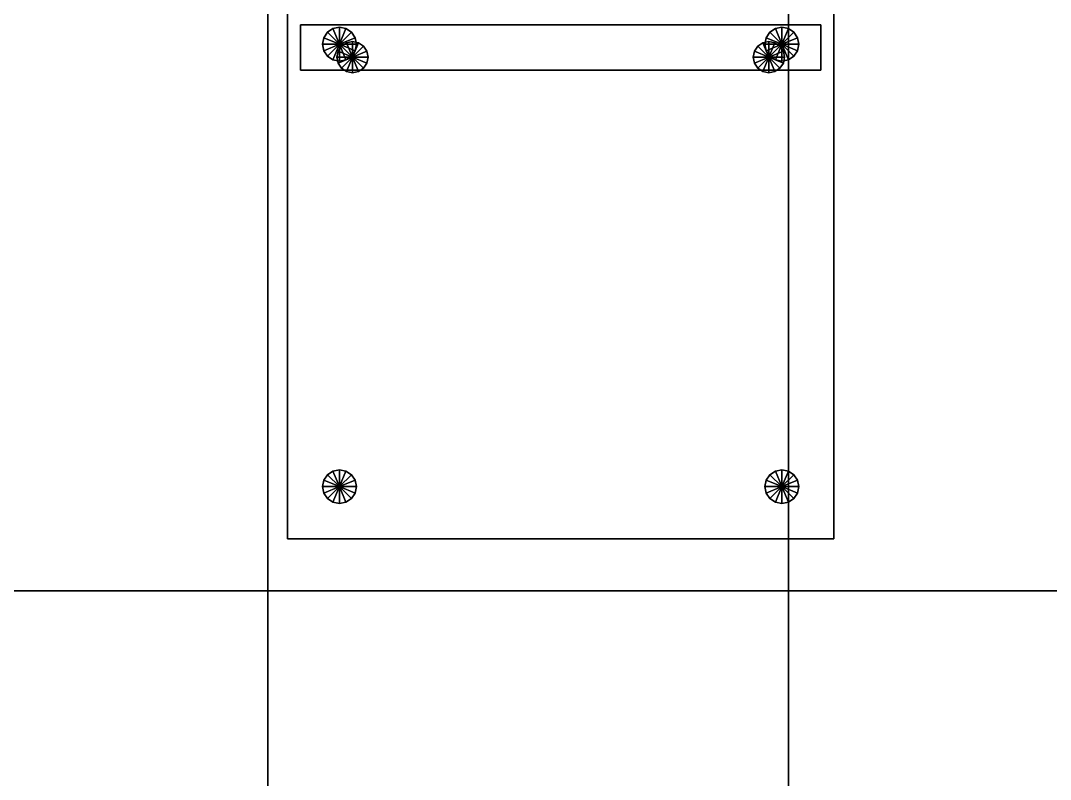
# Model space of a CAD drawing. Header units: millimetres. Extents: x -8000 to 18500, y -500 to 32500.
# Drawn here: x 4610 to 5401, y 3855 to 4438 of the extents above; entities that cross this region are included whole.
import ezdxf

# ---------------------------------------------------------------- set-up
doc = ezdxf.new("R2010")
doc.units = ezdxf.units.MM
for name, color, linetype in [('3D-COLUMNS', 7, 'Continuous'), ('3D-FINISH', 7, 'Continuous'), ('3D-FURNITURE', 7, 'Continuous'), ('3D-ROOF', 7, 'Continuous'), ('3D-SLABS', 7, 'Continuous')]:
    doc.layers.add(name, color=color, linetype=linetype)

msp = doc.modelspace()

# ---------------------------------------------------------------- linework, layer by layer
at = {"layer": '3D-COLUMNS', "color": 7}
for points in [[(4800, 0, 3600), (4800, 10000, 3600), (5200, 10000, 3600), (5200, 0, 3600)], [(4800, 0, 3600), (4800, 0, 3800), (4800, 10000, 3800), (4800, 10000, 3600)], [(4800, 0, 3800), (5200, 0, 3800), (5200, 10000, 3800), (4800, 10000, 3800)], [(5200, 0, 3600), (5200, 10000, 3600), (5200, 10000, 3800), (5200, 0, 3800)]]:
    msp.add_3dface(points, dxfattribs=at)
at = {"layer": '3D-FINISH', "color": 7}
for points in [[(200, 200, 590), (200, 9800, 590), (9800, 9800, 590), (9800, 200, 590)], [(200, 200, 600), (9800, 200, 600), (9800, 9800, 600), (200, 9800, 600)], [(200, 200, 3990), (200, 9800, 3990), (9800, 9800, 3990), (9800, 200, 3990)], [(200, 200, 4000), (9800, 200, 4000), (9800, 9800, 4000), (200, 9800, 4000)]]:
    msp.add_3dface(points, dxfattribs=at)
at = {"layer": '3D-FURNITURE', "color": 7}
for points in [[(4815, 4040, 4410), (4815, 4460, 4410), (5235, 4460, 4410), (5235, 4040, 4410)], [(4815, 4040, 4410), (4815, 4040, 4450), (4815, 4460, 4450), (4815, 4460, 4410)], [(4815, 4040, 4450), (5235, 4040, 4450), (5235, 4460, 4450), (4815, 4460, 4450)], [(5235, 4040, 4410), (5235, 4460, 4410), (5235, 4460, 4450), (5235, 4040, 4450)], [(4825, 4400, 4700), (4825, 4435, 4700), (5225, 4435, 4700), (5225, 4400, 4700)], [(4825, 4435, 4700), (4825, 4435, 4790), (5225, 4435, 4790), (5225, 4435, 4700)], [(4825, 4400, 4700), (4825, 4400, 4790), (4825, 4435, 4790), (4825, 4435, 4700)], [(4825, 4400, 4790), (5225, 4400, 4790), (5225, 4435, 4790), (4825, 4435, 4790)], [(4850.03, 4432.01, 4000), (4845.81, 4429.19, 4000), (4845.81, 4429.19, 4430), (4850.03, 4432.01, 4430)], [(4855, 4420, 4430), (4850.03, 4432.01, 4430), (4845.81, 4429.19, 4430), (4855, 4420, 4430)], [(4855, 4420, 4000), (4845.81, 4429.19, 4000), (4850.03, 4432.01, 4000), (4855, 4420, 4000)], [(4855, 4433, 4000), (4850.03, 4432.01, 4000), (4850.03, 4432.01, 4430), (4855, 4433, 4430)], [(4855, 4420, 4430), (4855, 4433, 4430), (4850.03, 4432.01, 4430), (4855, 4420, 4430)], [(4855, 4420, 4000), (4850.03, 4432.01, 4000), (4855, 4433, 4000), (4855, 4420, 4000)], [(4859.97, 4432.01, 4000), (4855, 4433, 4000), (4855, 4433, 4430), (4859.97, 4432.01, 4430)], [(4855, 4420, 4430), (4859.97, 4432.01, 4430), (4855, 4433, 4430), (4855, 4420, 4430)], [(4855, 4420, 4000), (4855, 4433, 4000), (4859.97, 4432.01, 4000), (4855, 4420, 4000)], [(4855, 4420, 4430), (4864.19, 4429.19, 4430), (4859.97, 4432.01, 4430), (4855, 4420, 4430)], [(4855, 4420, 4000), (4859.97, 4432.01, 4000), (4864.19, 4429.19, 4000), (4855, 4420, 4000)], [(4864.19, 4429.19, 4000), (4859.97, 4432.01, 4000), (4859.97, 4432.01, 4430), (4864.19, 4429.19, 4430)], [(5190.03, 4432.01, 4000), (5185.81, 4429.19, 4000), (5185.81, 4429.19, 4430), (5190.03, 4432.01, 4430)], [(5195, 4420, 4430), (5190.03, 4432.01, 4430), (5185.81, 4429.19, 4430), (5195, 4420, 4430)], [(5195, 4420, 4000), (5185.81, 4429.19, 4000), (5190.03, 4432.01, 4000), (5195, 4420, 4000)], [(5195, 4433, 4000), (5190.03, 4432.01, 4000), (5190.03, 4432.01, 4430), (5195, 4433, 4430)], [(5195, 4420, 4430), (5195, 4433, 4430), (5190.03, 4432.01, 4430), (5195, 4420, 4430)], [(5195, 4420, 4000), (5190.03, 4432.01, 4000), (5195, 4433, 4000), (5195, 4420, 4000)], [(5199.97, 4432.01, 4000), (5195, 4433, 4000), (5195, 4433, 4430), (5199.97, 4432.01, 4430)], [(5195, 4420, 4430), (5199.97, 4432.01, 4430), (5195, 4433, 4430), (5195, 4420, 4430)], [(5195, 4420, 4000), (5195, 4433, 4000), (5199.97, 4432.01, 4000), (5195, 4420, 4000)], [(5195, 4420, 4430), (5204.19, 4429.19, 4430), (5199.97, 4432.01, 4430), (5195, 4420, 4430)], [(5195, 4420, 4000), (5199.97, 4432.01, 4000), (5204.19, 4429.19, 4000), (5195, 4420, 4000)], [(5204.19, 4429.19, 4000), (5199.97, 4432.01, 4000), (5199.97, 4432.01, 4430), (5204.19, 4429.19, 4430)], [(5225, 4400, 4700), (5225, 4435, 4700), (5225, 4435, 4790), (5225, 4400, 4790)], [(4842.99, 4424.97, 4000), (4842, 4420, 4000), (4842, 4420, 4430), (4842.99, 4424.97, 4430)], [(4855, 4420, 4430), (4842.99, 4424.97, 4430), (4842, 4420, 4430), (4855, 4420, 4430)], [(4855, 4420, 4000), (4842, 4420, 4000), (4842.99, 4424.97, 4000), (4855, 4420, 4000)], [(4845.81, 4429.19, 4000), (4842.99, 4424.97, 4000), (4842.99, 4424.97, 4430), (4845.81, 4429.19, 4430)], [(4855, 4420, 4430), (4845.81, 4429.19, 4430), (4842.99, 4424.97, 4430), (4855, 4420, 4430)], [(4855, 4420, 4000), (4842.99, 4424.97, 4000), (4845.81, 4429.19, 4000), (4855, 4420, 4000)], [(4855, 4420, 4430), (4867.01, 4424.97, 4430), (4864.19, 4429.19, 4430), (4855, 4420, 4430)], [(4855, 4420, 4000), (4864.19, 4429.19, 4000), (4867.01, 4424.97, 4000), (4855, 4420, 4000)], [(4855, 4420, 4430), (4868, 4420, 4430), (4867.01, 4424.97, 4430), (4855, 4420, 4430)], [(4855, 4420, 4000), (4867.01, 4424.97, 4000), (4868, 4420, 4000), (4855, 4420, 4000)], [(4867.01, 4424.97, 4000), (4864.19, 4429.19, 4000), (4864.19, 4429.19, 4430), (4867.01, 4424.97, 4430)], [(4868, 4420, 4000), (4867.01, 4424.97, 4000), (4867.01, 4424.97, 4430), (4868, 4420, 4430)], [(5182.99, 4424.97, 4000), (5182, 4420, 4000), (5182, 4420, 4430), (5182.99, 4424.97, 4430)], [(5195, 4420, 4430), (5182.99, 4424.97, 4430), (5182, 4420, 4430), (5195, 4420, 4430)], [(5195, 4420, 4000), (5182, 4420, 4000), (5182.99, 4424.97, 4000), (5195, 4420, 4000)], [(5185.81, 4429.19, 4000), (5182.99, 4424.97, 4000), (5182.99, 4424.97, 4430), (5185.81, 4429.19, 4430)], [(5195, 4420, 4430), (5185.81, 4429.19, 4430), (5182.99, 4424.97, 4430), (5195, 4420, 4430)], [(5195, 4420, 4000), (5182.99, 4424.97, 4000), (5185.81, 4429.19, 4000), (5195, 4420, 4000)], [(5195, 4420, 4430), (5207.01, 4424.97, 4430), (5204.19, 4429.19, 4430), (5195, 4420, 4430)], [(5195, 4420, 4000), (5204.19, 4429.19, 4000), (5207.01, 4424.97, 4000), (5195, 4420, 4000)], [(5195, 4420, 4430), (5208, 4420, 4430), (5207.01, 4424.97, 4430), (5195, 4420, 4430)], [(5195, 4420, 4000), (5207.01, 4424.97, 4000), (5208, 4420, 4000), (5195, 4420, 4000)], [(5207.01, 4424.97, 4000), (5204.19, 4429.19, 4000), (5204.19, 4429.19, 4430), (5207.01, 4424.97, 4430)], [(5208, 4420, 4000), (5207.01, 4424.97, 4000), (5207.01, 4424.97, 4430), (5208, 4420, 4430)], [(4842, 4420, 4000), (4842.99, 4415.03, 4000), (4842.99, 4415.03, 4430), (4842, 4420, 4430)], [(4855, 4420, 4430), (4842, 4420, 4430), (4842.99, 4415.03, 4430), (4855, 4420, 4430)], [(4855, 4420, 4000), (4842.99, 4415.03, 4000), (4842, 4420, 4000), (4855, 4420, 4000)], [(4855, 4420, 4430), (4842.99, 4415.03, 4430), (4845.81, 4410.81, 4430), (4855, 4420, 4430)], [(4855, 4420, 4000), (4845.81, 4410.81, 4000), (4842.99, 4415.03, 4000), (4855, 4420, 4000)], [(4855, 4420, 4430), (4845.81, 4410.81, 4430), (4850.03, 4407.99, 4430), (4855, 4420, 4430)], [(4855, 4420, 4000), (4850.03, 4407.99, 4000), (4845.81, 4410.81, 4000), (4855, 4420, 4000)], [(4855, 4420, 4430), (4850.03, 4407.99, 4430), (4855, 4407, 4430), (4855, 4420, 4430)], [(4855, 4420, 4000), (4855, 4407, 4000), (4850.03, 4407.99, 4000), (4855, 4420, 4000)], [(4856.51, 4418.49, 4430), (4853.91, 4414.59, 4430), (4853.91, 4414.59, 4780), (4856.51, 4418.49, 4780)], [(4865, 4410, 4780), (4856.51, 4418.49, 4780), (4853.91, 4414.59, 4780), (4865, 4410, 4780)], [(4865, 4410, 4430), (4853.91, 4414.59, 4430), (4856.51, 4418.49, 4430), (4865, 4410, 4430)], [(4855, 4420, 4430), (4855, 4407, 4430), (4859.97, 4407.99, 4430), (4855, 4420, 4430)], [(4855, 4420, 4000), (4859.97, 4407.99, 4000), (4855, 4407, 4000), (4855, 4420, 4000)], [(4855, 4420, 4430), (4859.97, 4407.99, 4430), (4864.19, 4410.81, 4430), (4855, 4420, 4430)], [(4855, 4420, 4000), (4864.19, 4410.81, 4000), (4859.97, 4407.99, 4000), (4855, 4420, 4000)], [(4855, 4420, 4430), (4864.19, 4410.81, 4430), (4867.01, 4415.03, 4430), (4855, 4420, 4430)], [(4855, 4420, 4000), (4867.01, 4415.03, 4000), (4864.19, 4410.81, 4000), (4855, 4420, 4000)], [(4855, 4420, 4430), (4867.01, 4415.03, 4430), (4868, 4420, 4430), (4855, 4420, 4430)], [(4855, 4420, 4000), (4868, 4420, 4000), (4867.01, 4415.03, 4000), (4855, 4420, 4000)], [(4860.41, 4421.09, 4430), (4856.51, 4418.49, 4430), (4856.51, 4418.49, 4780), (4860.41, 4421.09, 4780)], [(4865, 4410, 4780), (4860.41, 4421.09, 4780), (4856.51, 4418.49, 4780), (4865, 4410, 4780)], [(4865, 4410, 4430), (4856.51, 4418.49, 4430), (4860.41, 4421.09, 4430), (4865, 4410, 4430)], [(4865, 4422, 4430), (4860.41, 4421.09, 4430), (4860.41, 4421.09, 4780), (4865, 4422, 4780)], [(4865, 4410, 4780), (4865, 4422, 4780), (4860.41, 4421.09, 4780), (4865, 4410, 4780)], [(4865, 4410, 4430), (4860.41, 4421.09, 4430), (4865, 4422, 4430), (4865, 4410, 4430)], [(4869.59, 4421.09, 4430), (4865, 4422, 4430), (4865, 4422, 4780), (4869.59, 4421.09, 4780)], [(4865, 4410, 4780), (4869.59, 4421.09, 4780), (4865, 4422, 4780), (4865, 4410, 4780)], [(4865, 4410, 4430), (4865, 4422, 4430), (4869.59, 4421.09, 4430), (4865, 4410, 4430)], [(4865, 4410, 4780), (4873.49, 4418.49, 4780), (4869.59, 4421.09, 4780), (4865, 4410, 4780)], [(4865, 4410, 4430), (4869.59, 4421.09, 4430), (4873.49, 4418.49, 4430), (4865, 4410, 4430)], [(4865, 4410, 4780), (4876.09, 4414.59, 4780), (4873.49, 4418.49, 4780), (4865, 4410, 4780)], [(4865, 4410, 4430), (4873.49, 4418.49, 4430), (4876.09, 4414.59, 4430), (4865, 4410, 4430)], [(4867.01, 4415.03, 4000), (4868, 4420, 4000), (4868, 4420, 4430), (4867.01, 4415.03, 4430)], [(4873.49, 4418.49, 4430), (4869.59, 4421.09, 4430), (4869.59, 4421.09, 4780), (4873.49, 4418.49, 4780)], [(4876.09, 4414.59, 4430), (4873.49, 4418.49, 4430), (4873.49, 4418.49, 4780), (4876.09, 4414.59, 4780)], [(5176.51, 4418.49, 4430), (5173.91, 4414.59, 4430), (5173.91, 4414.59, 4780), (5176.51, 4418.49, 4780)], [(5185, 4410, 4780), (5176.51, 4418.49, 4780), (5173.91, 4414.59, 4780), (5185, 4410, 4780)], [(5185, 4410, 4430), (5173.91, 4414.59, 4430), (5176.51, 4418.49, 4430), (5185, 4410, 4430)], [(5180.41, 4421.09, 4430), (5176.51, 4418.49, 4430), (5176.51, 4418.49, 4780), (5180.41, 4421.09, 4780)], [(5185, 4410, 4780), (5180.41, 4421.09, 4780), (5176.51, 4418.49, 4780), (5185, 4410, 4780)], [(5185, 4410, 4430), (5176.51, 4418.49, 4430), (5180.41, 4421.09, 4430), (5185, 4410, 4430)], [(5185, 4422, 4430), (5180.41, 4421.09, 4430), (5180.41, 4421.09, 4780), (5185, 4422, 4780)], [(5185, 4410, 4780), (5185, 4422, 4780), (5180.41, 4421.09, 4780), (5185, 4410, 4780)], [(5185, 4410, 4430), (5180.41, 4421.09, 4430), (5185, 4422, 4430), (5185, 4410, 4430)], [(5182, 4420, 4000), (5182.99, 4415.03, 4000), (5182.99, 4415.03, 4430), (5182, 4420, 4430)], [(5195, 4420, 4430), (5182, 4420, 4430), (5182.99, 4415.03, 4430), (5195, 4420, 4430)], [(5195, 4420, 4000), (5182.99, 4415.03, 4000), (5182, 4420, 4000), (5195, 4420, 4000)], [(5195, 4420, 4430), (5182.99, 4415.03, 4430), (5185.81, 4410.81, 4430), (5195, 4420, 4430)], [(5195, 4420, 4000), (5185.81, 4410.81, 4000), (5182.99, 4415.03, 4000), (5195, 4420, 4000)], [(5189.59, 4421.09, 4430), (5185, 4422, 4430), (5185, 4422, 4780), (5189.59, 4421.09, 4780)], [(5185, 4410, 4780), (5189.59, 4421.09, 4780), (5185, 4422, 4780), (5185, 4410, 4780)], [(5185, 4410, 4430), (5185, 4422, 4430), (5189.59, 4421.09, 4430), (5185, 4410, 4430)], [(5185, 4410, 4780), (5193.49, 4418.49, 4780), (5189.59, 4421.09, 4780), (5185, 4410, 4780)], [(5185, 4410, 4430), (5189.59, 4421.09, 4430), (5193.49, 4418.49, 4430), (5185, 4410, 4430)], [(5185, 4410, 4780), (5196.09, 4414.59, 4780), (5193.49, 4418.49, 4780), (5185, 4410, 4780)], [(5185, 4410, 4430), (5193.49, 4418.49, 4430), (5196.09, 4414.59, 4430), (5185, 4410, 4430)], [(5195, 4420, 4430), (5185.81, 4410.81, 4430), (5190.03, 4407.99, 4430), (5195, 4420, 4430)], [(5195, 4420, 4000), (5190.03, 4407.99, 4000), (5185.81, 4410.81, 4000), (5195, 4420, 4000)], [(5193.49, 4418.49, 4430), (5189.59, 4421.09, 4430), (5189.59, 4421.09, 4780), (5193.49, 4418.49, 4780)], [(5195, 4420, 4430), (5190.03, 4407.99, 4430), (5195, 4407, 4430), (5195, 4420, 4430)], [(5195, 4420, 4000), (5195, 4407, 4000), (5190.03, 4407.99, 4000), (5195, 4420, 4000)], [(5196.09, 4414.59, 4430), (5193.49, 4418.49, 4430), (5193.49, 4418.49, 4780), (5196.09, 4414.59, 4780)], [(5195, 4420, 4430), (5195, 4407, 4430), (5199.97, 4407.99, 4430), (5195, 4420, 4430)], [(5195, 4420, 4000), (5199.97, 4407.99, 4000), (5195, 4407, 4000), (5195, 4420, 4000)], [(5195, 4420, 4430), (5199.97, 4407.99, 4430), (5204.19, 4410.81, 4430), (5195, 4420, 4430)], [(5195, 4420, 4000), (5204.19, 4410.81, 4000), (5199.97, 4407.99, 4000), (5195, 4420, 4000)], [(5195, 4420, 4430), (5204.19, 4410.81, 4430), (5207.01, 4415.03, 4430), (5195, 4420, 4430)], [(5195, 4420, 4000), (5207.01, 4415.03, 4000), (5204.19, 4410.81, 4000), (5195, 4420, 4000)], [(5195, 4420, 4430), (5207.01, 4415.03, 4430), (5208, 4420, 4430), (5195, 4420, 4430)], [(5195, 4420, 4000), (5208, 4420, 4000), (5207.01, 4415.03, 4000), (5195, 4420, 4000)], [(5207.01, 4415.03, 4000), (5208, 4420, 4000), (5208, 4420, 4430), (5207.01, 4415.03, 4430)], [(4842.99, 4415.03, 4000), (4845.81, 4410.81, 4000), (4845.81, 4410.81, 4430), (4842.99, 4415.03, 4430)], [(4845.81, 4410.81, 4000), (4850.03, 4407.99, 4000), (4850.03, 4407.99, 4430), (4845.81, 4410.81, 4430)], [(4850.03, 4407.99, 4000), (4855, 4407, 4000), (4855, 4407, 4430), (4850.03, 4407.99, 4430)], [(4853.91, 4414.59, 4430), (4853, 4410, 4430), (4853, 4410, 4780), (4853.91, 4414.59, 4780)], [(4865, 4410, 4780), (4853.91, 4414.59, 4780), (4853, 4410, 4780), (4865, 4410, 4780)], [(4865, 4410, 4430), (4853, 4410, 4430), (4853.91, 4414.59, 4430), (4865, 4410, 4430)], [(4853, 4410, 4430), (4853.91, 4405.41, 4430), (4853.91, 4405.41, 4780), (4853, 4410, 4780)], [(4865, 4410, 4780), (4853, 4410, 4780), (4853.91, 4405.41, 4780), (4865, 4410, 4780)], [(4865, 4410, 4430), (4853.91, 4405.41, 4430), (4853, 4410, 4430), (4865, 4410, 4430)], [(4865, 4410, 4780), (4853.91, 4405.41, 4780), (4856.51, 4401.51, 4780), (4865, 4410, 4780)], [(4865, 4410, 4430), (4856.51, 4401.51, 4430), (4853.91, 4405.41, 4430), (4865, 4410, 4430)], [(4855, 4407, 4000), (4859.97, 4407.99, 4000), (4859.97, 4407.99, 4430), (4855, 4407, 4430)], [(4865, 4410, 4780), (4856.51, 4401.51, 4780), (4860.41, 4398.91, 4780), (4865, 4410, 4780)], [(4865, 4410, 4430), (4860.41, 4398.91, 4430), (4856.51, 4401.51, 4430), (4865, 4410, 4430)], [(4859.97, 4407.99, 4000), (4864.19, 4410.81, 4000), (4864.19, 4410.81, 4430), (4859.97, 4407.99, 4430)], [(4865, 4410, 4780), (4860.41, 4398.91, 4780), (4865, 4398, 4780), (4865, 4410, 4780)], [(4865, 4410, 4430), (4865, 4398, 4430), (4860.41, 4398.91, 4430), (4865, 4410, 4430)], [(4864.19, 4410.81, 4000), (4867.01, 4415.03, 4000), (4867.01, 4415.03, 4430), (4864.19, 4410.81, 4430)], [(4865, 4410, 4780), (4877, 4410, 4780), (4876.09, 4414.59, 4780), (4865, 4410, 4780)], [(4865, 4410, 4430), (4876.09, 4414.59, 4430), (4877, 4410, 4430), (4865, 4410, 4430)], [(4865, 4410, 4780), (4865, 4398, 4780), (4869.59, 4398.91, 4780), (4865, 4410, 4780)], [(4865, 4410, 4430), (4869.59, 4398.91, 4430), (4865, 4398, 4430), (4865, 4410, 4430)], [(4865, 4410, 4780), (4869.59, 4398.91, 4780), (4873.49, 4401.51, 4780), (4865, 4410, 4780)], [(4865, 4410, 4430), (4873.49, 4401.51, 4430), (4869.59, 4398.91, 4430), (4865, 4410, 4430)], [(4865, 4410, 4780), (4873.49, 4401.51, 4780), (4876.09, 4405.41, 4780), (4865, 4410, 4780)], [(4865, 4410, 4430), (4876.09, 4405.41, 4430), (4873.49, 4401.51, 4430), (4865, 4410, 4430)], [(4865, 4410, 4780), (4876.09, 4405.41, 4780), (4877, 4410, 4780), (4865, 4410, 4780)], [(4865, 4410, 4430), (4877, 4410, 4430), (4876.09, 4405.41, 4430), (4865, 4410, 4430)], [(4877, 4410, 4430), (4876.09, 4414.59, 4430), (4876.09, 4414.59, 4780), (4877, 4410, 4780)], [(4876.09, 4405.41, 4430), (4877, 4410, 4430), (4877, 4410, 4780), (4876.09, 4405.41, 4780)], [(5173.91, 4414.59, 4430), (5173, 4410, 4430), (5173, 4410, 4780), (5173.91, 4414.59, 4780)], [(5185, 4410, 4780), (5173.91, 4414.59, 4780), (5173, 4410, 4780), (5185, 4410, 4780)], [(5185, 4410, 4430), (5173, 4410, 4430), (5173.91, 4414.59, 4430), (5185, 4410, 4430)], [(5173, 4410, 4430), (5173.91, 4405.41, 4430), (5173.91, 4405.41, 4780), (5173, 4410, 4780)], [(5185, 4410, 4780), (5173, 4410, 4780), (5173.91, 4405.41, 4780), (5185, 4410, 4780)], [(5185, 4410, 4430), (5173.91, 4405.41, 4430), (5173, 4410, 4430), (5185, 4410, 4430)], [(5185, 4410, 4780), (5173.91, 4405.41, 4780), (5176.51, 4401.51, 4780), (5185, 4410, 4780)], [(5185, 4410, 4430), (5176.51, 4401.51, 4430), (5173.91, 4405.41, 4430), (5185, 4410, 4430)], [(5185, 4410, 4780), (5176.51, 4401.51, 4780), (5180.41, 4398.91, 4780), (5185, 4410, 4780)], [(5185, 4410, 4430), (5180.41, 4398.91, 4430), (5176.51, 4401.51, 4430), (5185, 4410, 4430)], [(5185, 4410, 4780), (5180.41, 4398.91, 4780), (5185, 4398, 4780), (5185, 4410, 4780)], [(5185, 4410, 4430), (5185, 4398, 4430), (5180.41, 4398.91, 4430), (5185, 4410, 4430)], [(5182.99, 4415.03, 4000), (5185.81, 4410.81, 4000), (5185.81, 4410.81, 4430), (5182.99, 4415.03, 4430)], [(5185, 4410, 4780), (5197, 4410, 4780), (5196.09, 4414.59, 4780), (5185, 4410, 4780)], [(5185, 4410, 4430), (5196.09, 4414.59, 4430), (5197, 4410, 4430), (5185, 4410, 4430)], [(5185, 4410, 4780), (5185, 4398, 4780), (5189.59, 4398.91, 4780), (5185, 4410, 4780)], [(5185, 4410, 4430), (5189.59, 4398.91, 4430), (5185, 4398, 4430), (5185, 4410, 4430)], [(5185, 4410, 4780), (5189.59, 4398.91, 4780), (5193.49, 4401.51, 4780), (5185, 4410, 4780)], [(5185, 4410, 4430), (5193.49, 4401.51, 4430), (5189.59, 4398.91, 4430), (5185, 4410, 4430)], [(5185, 4410, 4780), (5193.49, 4401.51, 4780), (5196.09, 4405.41, 4780), (5185, 4410, 4780)], [(5185, 4410, 4430), (5196.09, 4405.41, 4430), (5193.49, 4401.51, 4430), (5185, 4410, 4430)], [(5185, 4410, 4780), (5196.09, 4405.41, 4780), (5197, 4410, 4780), (5185, 4410, 4780)], [(5185, 4410, 4430), (5197, 4410, 4430), (5196.09, 4405.41, 4430), (5185, 4410, 4430)], [(5185.81, 4410.81, 4000), (5190.03, 4407.99, 4000), (5190.03, 4407.99, 4430), (5185.81, 4410.81, 4430)], [(5190.03, 4407.99, 4000), (5195, 4407, 4000), (5195, 4407, 4430), (5190.03, 4407.99, 4430)], [(5195, 4407, 4000), (5199.97, 4407.99, 4000), (5199.97, 4407.99, 4430), (5195, 4407, 4430)], [(5197, 4410, 4430), (5196.09, 4414.59, 4430), (5196.09, 4414.59, 4780), (5197, 4410, 4780)], [(5196.09, 4405.41, 4430), (5197, 4410, 4430), (5197, 4410, 4780), (5196.09, 4405.41, 4780)], [(5199.97, 4407.99, 4000), (5204.19, 4410.81, 4000), (5204.19, 4410.81, 4430), (5199.97, 4407.99, 4430)], [(5204.19, 4410.81, 4000), (5207.01, 4415.03, 4000), (5207.01, 4415.03, 4430), (5204.19, 4410.81, 4430)], [(4825, 4400, 4700), (5225, 4400, 4700), (5225, 4400, 4790), (4825, 4400, 4790)], [(4853.91, 4405.41, 4430), (4856.51, 4401.51, 4430), (4856.51, 4401.51, 4780), (4853.91, 4405.41, 4780)], [(4856.51, 4401.51, 4430), (4860.41, 4398.91, 4430), (4860.41, 4398.91, 4780), (4856.51, 4401.51, 4780)], [(4869.59, 4398.91, 4430), (4873.49, 4401.51, 4430), (4873.49, 4401.51, 4780), (4869.59, 4398.91, 4780)], [(4873.49, 4401.51, 4430), (4876.09, 4405.41, 4430), (4876.09, 4405.41, 4780), (4873.49, 4401.51, 4780)], [(5173.91, 4405.41, 4430), (5176.51, 4401.51, 4430), (5176.51, 4401.51, 4780), (5173.91, 4405.41, 4780)], [(5176.51, 4401.51, 4430), (5180.41, 4398.91, 4430), (5180.41, 4398.91, 4780), (5176.51, 4401.51, 4780)], [(5189.59, 4398.91, 4430), (5193.49, 4401.51, 4430), (5193.49, 4401.51, 4780), (5189.59, 4398.91, 4780)], [(5193.49, 4401.51, 4430), (5196.09, 4405.41, 4430), (5196.09, 4405.41, 4780), (5193.49, 4401.51, 4780)], [(4860.41, 4398.91, 4430), (4865, 4398, 4430), (4865, 4398, 4780), (4860.41, 4398.91, 4780)], [(4865, 4398, 4430), (4869.59, 4398.91, 4430), (4869.59, 4398.91, 4780), (4865, 4398, 4780)], [(5180.41, 4398.91, 4430), (5185, 4398, 4430), (5185, 4398, 4780), (5180.41, 4398.91, 4780)], [(5185, 4398, 4430), (5189.59, 4398.91, 4430), (5189.59, 4398.91, 4780), (5185, 4398, 4780)], [(4850.03, 4092.01, 4000), (4845.81, 4089.19, 4000), (4845.81, 4089.19, 4430), (4850.03, 4092.01, 4430)], [(4855, 4080, 4430), (4850.03, 4092.01, 4430), (4845.81, 4089.19, 4430), (4855, 4080, 4430)], [(4855, 4080, 4000), (4845.81, 4089.19, 4000), (4850.03, 4092.01, 4000), (4855, 4080, 4000)], [(4855, 4093, 4000), (4850.03, 4092.01, 4000), (4850.03, 4092.01, 4430), (4855, 4093, 4430)], [(4855, 4080, 4430), (4855, 4093, 4430), (4850.03, 4092.01, 4430), (4855, 4080, 4430)], [(4855, 4080, 4000), (4850.03, 4092.01, 4000), (4855, 4093, 4000), (4855, 4080, 4000)], [(4859.97, 4092.01, 4000), (4855, 4093, 4000), (4855, 4093, 4430), (4859.97, 4092.01, 4430)], [(4855, 4080, 4430), (4859.97, 4092.01, 4430), (4855, 4093, 4430), (4855, 4080, 4430)], [(4855, 4080, 4000), (4855, 4093, 4000), (4859.97, 4092.01, 4000), (4855, 4080, 4000)], [(4855, 4080, 4430), (4864.19, 4089.19, 4430), (4859.97, 4092.01, 4430), (4855, 4080, 4430)], [(4855, 4080, 4000), (4859.97, 4092.01, 4000), (4864.19, 4089.19, 4000), (4855, 4080, 4000)], [(4864.19, 4089.19, 4000), (4859.97, 4092.01, 4000), (4859.97, 4092.01, 4430), (4864.19, 4089.19, 4430)], [(5190.03, 4092.01, 4000), (5185.81, 4089.19, 4000), (5185.81, 4089.19, 4430), (5190.03, 4092.01, 4430)], [(5195, 4080, 4430), (5190.03, 4092.01, 4430), (5185.81, 4089.19, 4430), (5195, 4080, 4430)], [(5195, 4080, 4000), (5185.81, 4089.19, 4000), (5190.03, 4092.01, 4000), (5195, 4080, 4000)], [(5195, 4093, 4000), (5190.03, 4092.01, 4000), (5190.03, 4092.01, 4430), (5195, 4093, 4430)], [(5195, 4080, 4430), (5195, 4093, 4430), (5190.03, 4092.01, 4430), (5195, 4080, 4430)], [(5195, 4080, 4000), (5190.03, 4092.01, 4000), (5195, 4093, 4000), (5195, 4080, 4000)], [(5199.97, 4092.01, 4000), (5195, 4093, 4000), (5195, 4093, 4430), (5199.97, 4092.01, 4430)], [(5195, 4080, 4430), (5199.97, 4092.01, 4430), (5195, 4093, 4430), (5195, 4080, 4430)], [(5195, 4080, 4000), (5195, 4093, 4000), (5199.97, 4092.01, 4000), (5195, 4080, 4000)], [(5195, 4080, 4430), (5204.19, 4089.19, 4430), (5199.97, 4092.01, 4430), (5195, 4080, 4430)], [(5195, 4080, 4000), (5199.97, 4092.01, 4000), (5204.19, 4089.19, 4000), (5195, 4080, 4000)], [(5204.19, 4089.19, 4000), (5199.97, 4092.01, 4000), (5199.97, 4092.01, 4430), (5204.19, 4089.19, 4430)], [(4842.99, 4084.97, 4000), (4842, 4080, 4000), (4842, 4080, 4430), (4842.99, 4084.97, 4430)], [(4855, 4080, 4430), (4842.99, 4084.97, 4430), (4842, 4080, 4430), (4855, 4080, 4430)], [(4855, 4080, 4000), (4842, 4080, 4000), (4842.99, 4084.97, 4000), (4855, 4080, 4000)], [(4845.81, 4089.19, 4000), (4842.99, 4084.97, 4000), (4842.99, 4084.97, 4430), (4845.81, 4089.19, 4430)], [(4855, 4080, 4430), (4845.81, 4089.19, 4430), (4842.99, 4084.97, 4430), (4855, 4080, 4430)], [(4855, 4080, 4000), (4842.99, 4084.97, 4000), (4845.81, 4089.19, 4000), (4855, 4080, 4000)], [(4855, 4080, 4430), (4867.01, 4084.97, 4430), (4864.19, 4089.19, 4430), (4855, 4080, 4430)], [(4855, 4080, 4000), (4864.19, 4089.19, 4000), (4867.01, 4084.97, 4000), (4855, 4080, 4000)], [(4855, 4080, 4430), (4868, 4080, 4430), (4867.01, 4084.97, 4430), (4855, 4080, 4430)], [(4855, 4080, 4000), (4867.01, 4084.97, 4000), (4868, 4080, 4000), (4855, 4080, 4000)], [(4867.01, 4084.97, 4000), (4864.19, 4089.19, 4000), (4864.19, 4089.19, 4430), (4867.01, 4084.97, 4430)], [(4868, 4080, 4000), (4867.01, 4084.97, 4000), (4867.01, 4084.97, 4430), (4868, 4080, 4430)], [(5182.99, 4084.97, 4000), (5182, 4080, 4000), (5182, 4080, 4430), (5182.99, 4084.97, 4430)], [(5195, 4080, 4430), (5182.99, 4084.97, 4430), (5182, 4080, 4430), (5195, 4080, 4430)], [(5195, 4080, 4000), (5182, 4080, 4000), (5182.99, 4084.97, 4000), (5195, 4080, 4000)], [(5185.81, 4089.19, 4000), (5182.99, 4084.97, 4000), (5182.99, 4084.97, 4430), (5185.81, 4089.19, 4430)], [(5195, 4080, 4430), (5185.81, 4089.19, 4430), (5182.99, 4084.97, 4430), (5195, 4080, 4430)], [(5195, 4080, 4000), (5182.99, 4084.97, 4000), (5185.81, 4089.19, 4000), (5195, 4080, 4000)], [(5195, 4080, 4430), (5207.01, 4084.97, 4430), (5204.19, 4089.19, 4430), (5195, 4080, 4430)], [(5195, 4080, 4000), (5204.19, 4089.19, 4000), (5207.01, 4084.97, 4000), (5195, 4080, 4000)], [(5195, 4080, 4430), (5208, 4080, 4430), (5207.01, 4084.97, 4430), (5195, 4080, 4430)], [(5195, 4080, 4000), (5207.01, 4084.97, 4000), (5208, 4080, 4000), (5195, 4080, 4000)], [(5207.01, 4084.97, 4000), (5204.19, 4089.19, 4000), (5204.19, 4089.19, 4430), (5207.01, 4084.97, 4430)], [(5208, 4080, 4000), (5207.01, 4084.97, 4000), (5207.01, 4084.97, 4430), (5208, 4080, 4430)], [(4842, 4080, 4000), (4842.99, 4075.03, 4000), (4842.99, 4075.03, 4430), (4842, 4080, 4430)], [(4855, 4080, 4430), (4842, 4080, 4430), (4842.99, 4075.03, 4430), (4855, 4080, 4430)], [(4855, 4080, 4000), (4842.99, 4075.03, 4000), (4842, 4080, 4000), (4855, 4080, 4000)], [(4855, 4080, 4430), (4842.99, 4075.03, 4430), (4845.81, 4070.81, 4430), (4855, 4080, 4430)], [(4855, 4080, 4000), (4845.81, 4070.81, 4000), (4842.99, 4075.03, 4000), (4855, 4080, 4000)], [(4855, 4080, 4430), (4845.81, 4070.81, 4430), (4850.03, 4067.99, 4430), (4855, 4080, 4430)], [(4855, 4080, 4000), (4850.03, 4067.99, 4000), (4845.81, 4070.81, 4000), (4855, 4080, 4000)], [(4855, 4080, 4430), (4850.03, 4067.99, 4430), (4855, 4067, 4430), (4855, 4080, 4430)], [(4855, 4080, 4000), (4855, 4067, 4000), (4850.03, 4067.99, 4000), (4855, 4080, 4000)], [(4855, 4080, 4430), (4855, 4067, 4430), (4859.97, 4067.99, 4430), (4855, 4080, 4430)], [(4855, 4080, 4000), (4859.97, 4067.99, 4000), (4855, 4067, 4000), (4855, 4080, 4000)], [(4855, 4080, 4430), (4859.97, 4067.99, 4430), (4864.19, 4070.81, 4430), (4855, 4080, 4430)], [(4855, 4080, 4000), (4864.19, 4070.81, 4000), (4859.97, 4067.99, 4000), (4855, 4080, 4000)], [(4855, 4080, 4430), (4864.19, 4070.81, 4430), (4867.01, 4075.03, 4430), (4855, 4080, 4430)], [(4855, 4080, 4000), (4867.01, 4075.03, 4000), (4864.19, 4070.81, 4000), (4855, 4080, 4000)], [(4855, 4080, 4430), (4867.01, 4075.03, 4430), (4868, 4080, 4430), (4855, 4080, 4430)], [(4855, 4080, 4000), (4868, 4080, 4000), (4867.01, 4075.03, 4000), (4855, 4080, 4000)], [(4867.01, 4075.03, 4000), (4868, 4080, 4000), (4868, 4080, 4430), (4867.01, 4075.03, 4430)], [(5182, 4080, 4000), (5182.99, 4075.03, 4000), (5182.99, 4075.03, 4430), (5182, 4080, 4430)], [(5195, 4080, 4430), (5182, 4080, 4430), (5182.99, 4075.03, 4430), (5195, 4080, 4430)], [(5195, 4080, 4000), (5182.99, 4075.03, 4000), (5182, 4080, 4000), (5195, 4080, 4000)], [(5195, 4080, 4430), (5182.99, 4075.03, 4430), (5185.81, 4070.81, 4430), (5195, 4080, 4430)], [(5195, 4080, 4000), (5185.81, 4070.81, 4000), (5182.99, 4075.03, 4000), (5195, 4080, 4000)], [(5195, 4080, 4430), (5185.81, 4070.81, 4430), (5190.03, 4067.99, 4430), (5195, 4080, 4430)], [(5195, 4080, 4000), (5190.03, 4067.99, 4000), (5185.81, 4070.81, 4000), (5195, 4080, 4000)], [(5195, 4080, 4430), (5190.03, 4067.99, 4430), (5195, 4067, 4430), (5195, 4080, 4430)], [(5195, 4080, 4000), (5195, 4067, 4000), (5190.03, 4067.99, 4000), (5195, 4080, 4000)], [(5195, 4080, 4430), (5195, 4067, 4430), (5199.97, 4067.99, 4430), (5195, 4080, 4430)], [(5195, 4080, 4000), (5199.97, 4067.99, 4000), (5195, 4067, 4000), (5195, 4080, 4000)], [(5195, 4080, 4430), (5199.97, 4067.99, 4430), (5204.19, 4070.81, 4430), (5195, 4080, 4430)], [(5195, 4080, 4000), (5204.19, 4070.81, 4000), (5199.97, 4067.99, 4000), (5195, 4080, 4000)], [(5195, 4080, 4430), (5204.19, 4070.81, 4430), (5207.01, 4075.03, 4430), (5195, 4080, 4430)], [(5195, 4080, 4000), (5207.01, 4075.03, 4000), (5204.19, 4070.81, 4000), (5195, 4080, 4000)], [(5195, 4080, 4430), (5207.01, 4075.03, 4430), (5208, 4080, 4430), (5195, 4080, 4430)], [(5195, 4080, 4000), (5208, 4080, 4000), (5207.01, 4075.03, 4000), (5195, 4080, 4000)], [(5207.01, 4075.03, 4000), (5208, 4080, 4000), (5208, 4080, 4430), (5207.01, 4075.03, 4430)], [(4842.99, 4075.03, 4000), (4845.81, 4070.81, 4000), (4845.81, 4070.81, 4430), (4842.99, 4075.03, 4430)], [(4845.81, 4070.81, 4000), (4850.03, 4067.99, 4000), (4850.03, 4067.99, 4430), (4845.81, 4070.81, 4430)], [(4850.03, 4067.99, 4000), (4855, 4067, 4000), (4855, 4067, 4430), (4850.03, 4067.99, 4430)], [(4855, 4067, 4000), (4859.97, 4067.99, 4000), (4859.97, 4067.99, 4430), (4855, 4067, 4430)], [(4859.97, 4067.99, 4000), (4864.19, 4070.81, 4000), (4864.19, 4070.81, 4430), (4859.97, 4067.99, 4430)], [(4864.19, 4070.81, 4000), (4867.01, 4075.03, 4000), (4867.01, 4075.03, 4430), (4864.19, 4070.81, 4430)], [(5182.99, 4075.03, 4000), (5185.81, 4070.81, 4000), (5185.81, 4070.81, 4430), (5182.99, 4075.03, 4430)], [(5185.81, 4070.81, 4000), (5190.03, 4067.99, 4000), (5190.03, 4067.99, 4430), (5185.81, 4070.81, 4430)], [(5190.03, 4067.99, 4000), (5195, 4067, 4000), (5195, 4067, 4430), (5190.03, 4067.99, 4430)], [(5195, 4067, 4000), (5199.97, 4067.99, 4000), (5199.97, 4067.99, 4430), (5195, 4067, 4430)], [(5199.97, 4067.99, 4000), (5204.19, 4070.81, 4000), (5204.19, 4070.81, 4430), (5199.97, 4067.99, 4430)], [(5204.19, 4070.81, 4000), (5207.01, 4075.03, 4000), (5207.01, 4075.03, 4430), (5204.19, 4070.81, 4430)], [(4815, 4040, 4410), (5235, 4040, 4410), (5235, 4040, 4450), (4815, 4040, 4450)]]:
    msp.add_3dface(points, dxfattribs=at)
at = {"layer": '3D-ROOF', "color": 7}
for points in [[(0, 0, 7000), (0, 10000, 7000), (10000, 10000, 7000), (10000, 0, 7000)], [(0, 0, 7200), (10000, 0, 7200), (10000, 10000, 7200), (0, 10000, 7200)]]:
    msp.add_3dface(points, dxfattribs=at)
at = {"layer": '3D-SLABS', "color": 7}
for points in [[(0, 0), (0, 10000), (10000, 10000), (10000, 0)], [(0, 0, 600), (10000, 0, 600), (10000, 10000, 600), (0, 10000, 600)], [(3800, 4000, 3800), (3800, 7500, 3800), (7800, 7500, 3800), (7800, 4000, 3800)], [(3800, 4000, 4000), (7800, 4000, 4000), (7800, 7500, 4000), (3800, 7500, 4000)], [(0, 0, 3800), (0, 4000, 3800), (10000, 4000, 3800), (10000, 0, 3800)], [(0, 4000, 3800), (0, 4000, 4000), (10000, 4000, 4000), (10000, 4000, 3800)], [(0, 0, 4000), (10000, 0, 4000), (10000, 4000, 4000), (0, 4000, 4000)], [(3800, 4000, 3800), (7800, 4000, 3800), (7800, 4000, 4000), (3800, 4000, 4000)]]:
    msp.add_3dface(points, dxfattribs=at)

doc.saveas('drawing.dxf')
